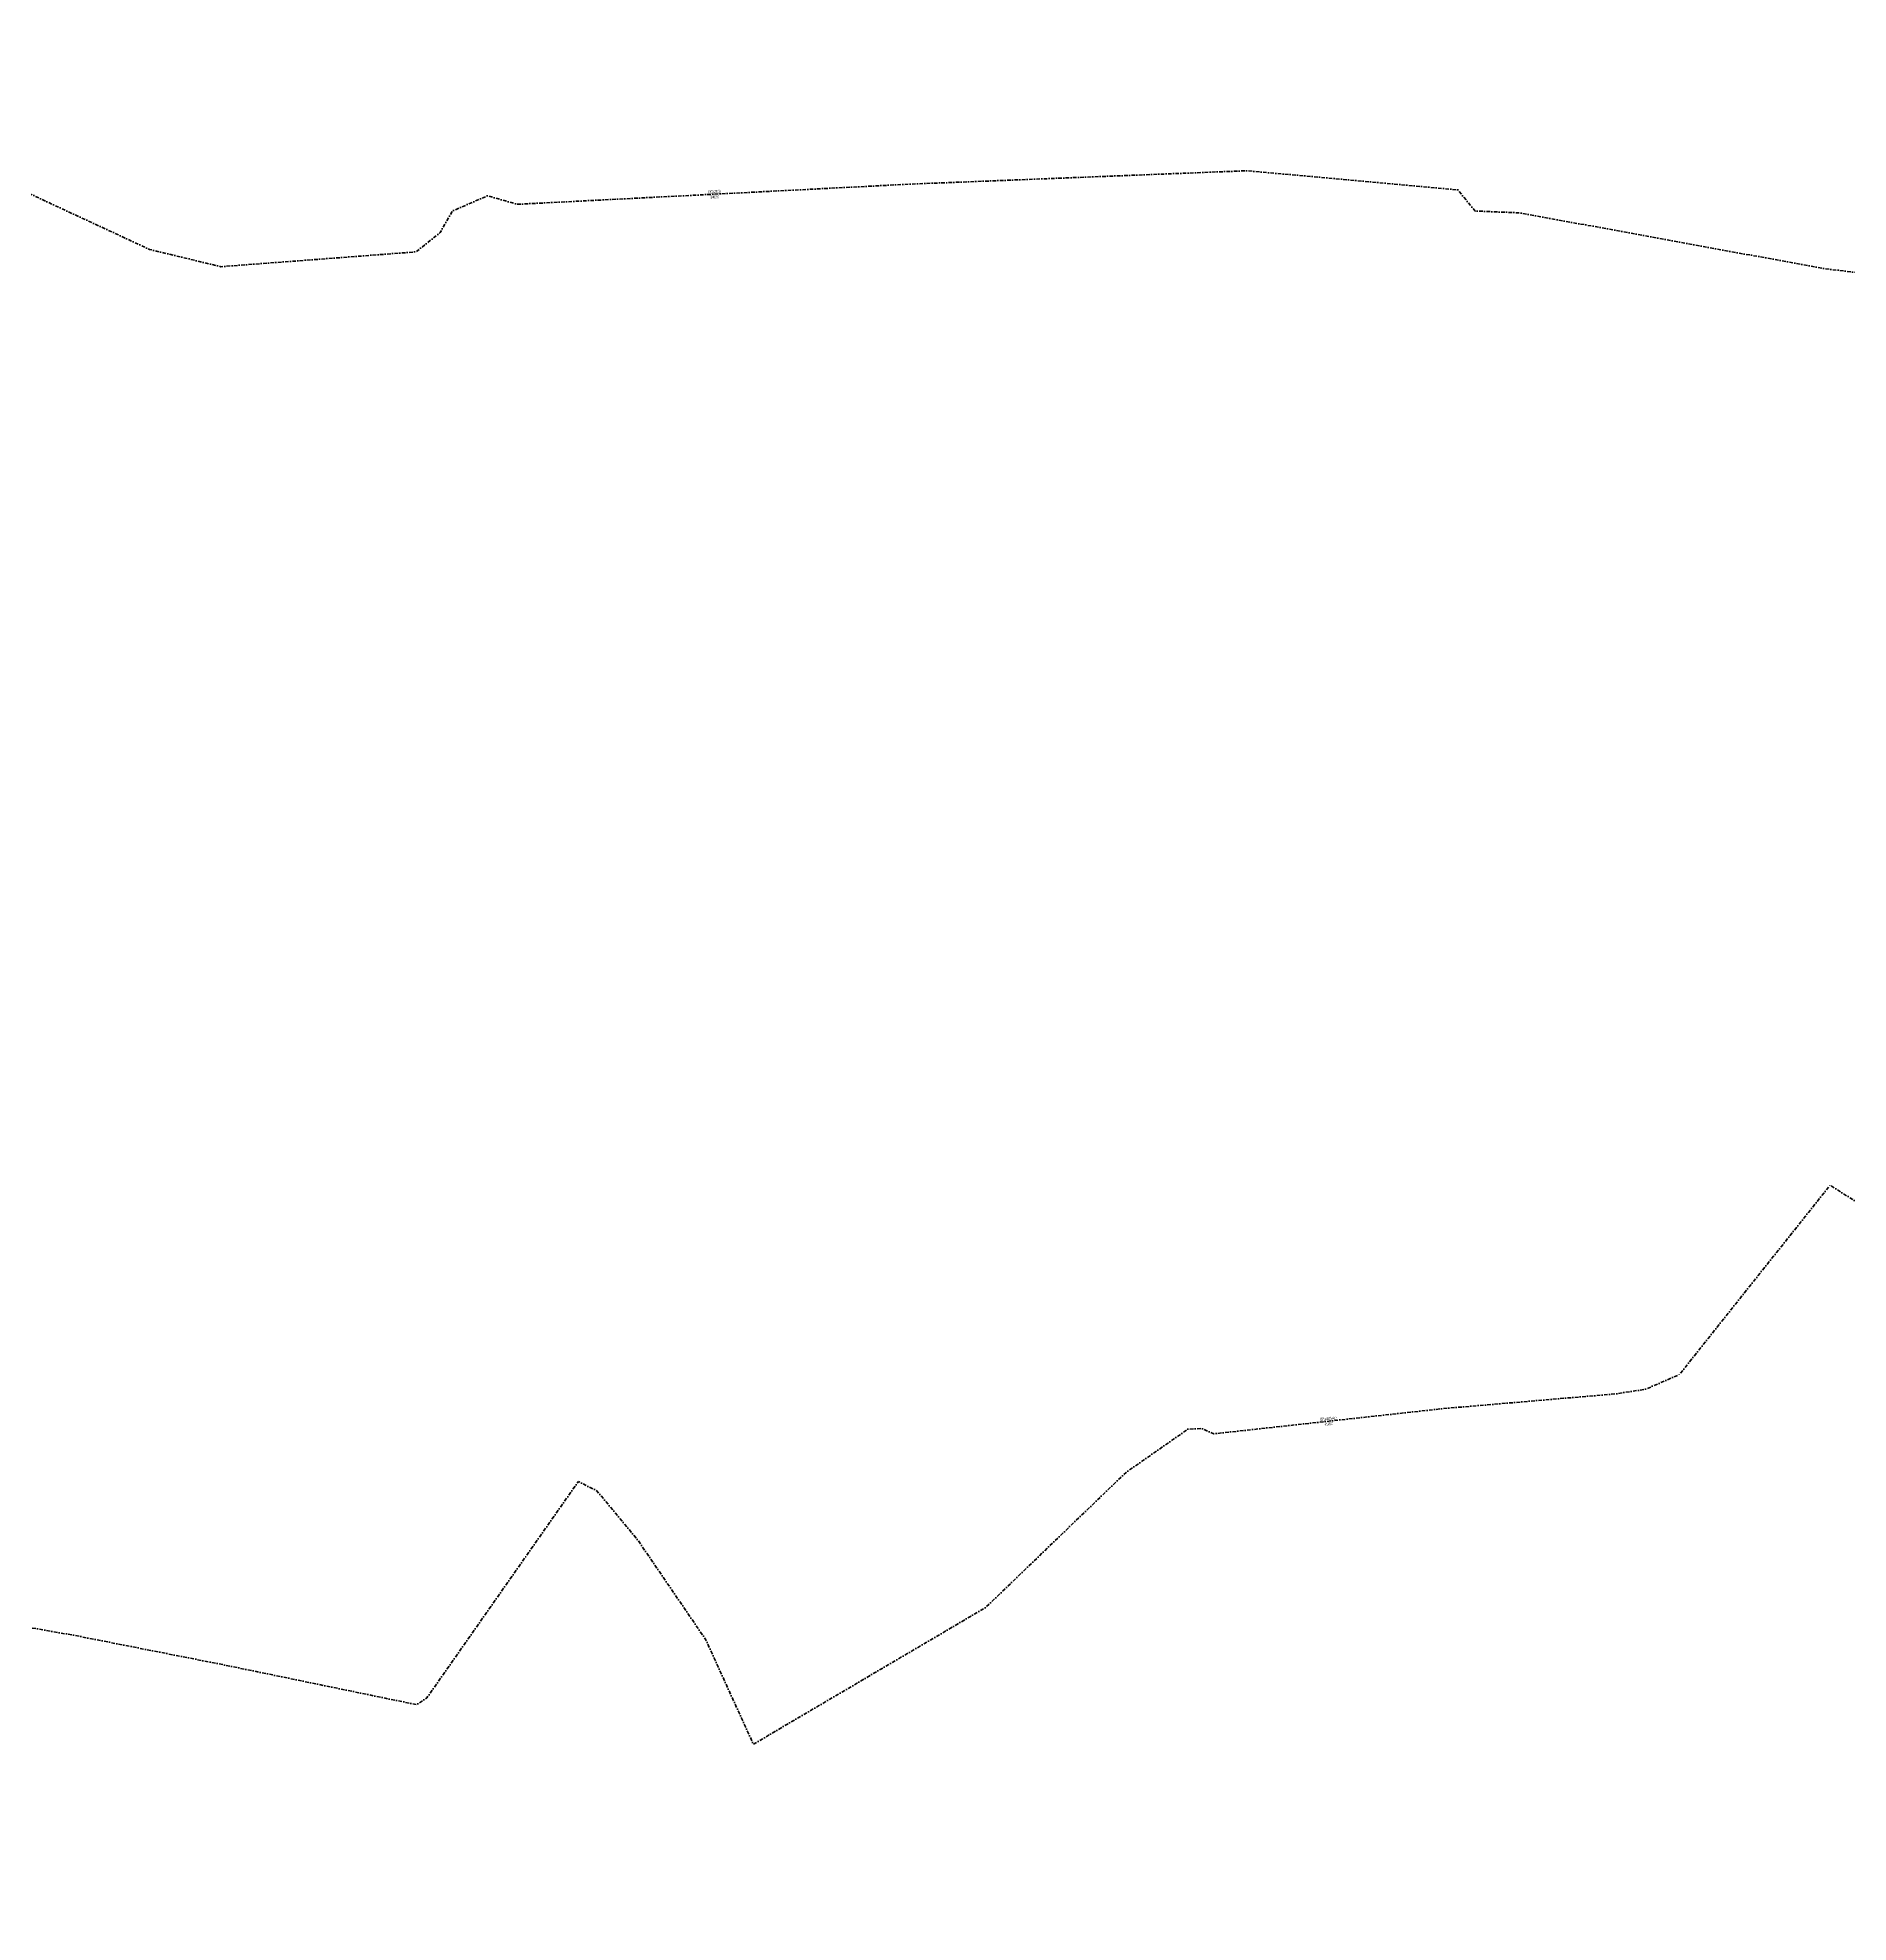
# Model space of a CAD drawing. Header units: millimetres. Extents: x 545975 to 551900, y 4179485 to 4182365.
# Drawn here: x 549377 to 550639, y 4179891 to 4181203 of the extents above; entities that cross this region are included whole.
import ezdxf
from ezdxf.enums import TextEntityAlignment as Align

# ---------------------------------------------------------------- set-up
doc = ezdxf.new("R2010")
doc.units = ezdxf.units.MM
doc.linetypes.add('DASHDOT', pattern=[5, 2.5, -1.25, 0, -1.25])
doc.layers.add('HAT_OG_YERALTI_MEVCUT', color=48, linetype='DASHDOT', lineweight=70)
doc.styles.get("Standard").update_dxf_attribs({"font": 'Arial'})

msp = doc.modelspace()

# ---------------------------------------------------------------- linework, layer by layer
at = {"layer": 'HAT_OG_YERALTI_MEVCUT', "flags": 128}
for points in [[(548577.230158, 4180444.670368), (548551.557521, 4180467.203219), (548522.761924, 4180496.177181), (548532.084903, 4180501.656333), (548626.54054, 4180538.083056), (548650.882068, 4180548.818294), (548674.319296, 4180559.663798), (548710.26986, 4180587.375691), (548736.711693, 4180616.184211), (548755.06146, 4180637.030546), (548770.147324, 4180651.486036), (548821.805138, 4180679.930763), (548841.652846, 4180695.534306), (548888.815266, 4180719.858911), (549005.871656, 4180779.757299), (549066.475984, 4180813.436486), (549092.549628, 4180833.765534), (549140.590241, 4180883.66952), (549156.068957, 4180908.385533), (549199.226768, 4180950.423562), (549232.658266, 4180987.345991), (549256.874966, 4181021.42413), (549301.678438, 4181084.184649), (549318.81802, 4181110.016926), (549323.791597, 4181116.996229), (549455.008661, 4181056.028815), (549504.7952, 4181044.004101), (549640.741623, 4181054.331713), (549657.618416, 4181067.833148), (549666.056813, 4181082.811301), (549690.528162, 4181093.359297), (549711.202233, 4181087.452419), (549986.175118, 4181101.555139), (550219.542451, 4181110.831056), (550366.447815, 4181097.548231), (550378.47253, 4181082.781037), (550409.483637, 4181081.515278), (550622.385886, 4181042.537002), (550702.280383, 4181033.13765), (550963.895695, 4181023.738297), (551106.452542, 4181027.654694), (551498.875511, 4181154.545953), (551499.65879, 4181185.877129), (551511.316, 4181203.485)], [(548624.098512, 4180403.671379), (548737.113981, 4180305.761024), (548759.508187, 4180287.91057), (548840.221829, 4180219.717086), (548851.494349, 4180210.196492), (548905.74667, 4180173.132074), (548928.650621, 4180156.257667), (549006.782046, 4180145.319456), (549100.736029, 4180132.841011), (549171.927848, 4180123.149167), (549215.905835, 4180117.48388), (549275.871126, 4180109.806727), (549362.350444, 4180097.903353), (549402.487559, 4180090.893761), (549507.096228, 4180070.257146), (549641.076924, 4180042.61765), (549648.278559, 4180047.418741), (549753.800532, 4180197.962549), (549766.635333, 4180191.545148), (549795.157113, 4180157.319013), (549842.574572, 4180087.797174), (549875.731141, 4180015.066636), (550037.536108, 4180110.264739), (550135.33016, 4180204.35096), (550178.4337, 4180234.47709), (550188.166757, 4180234.940569), (550196.509378, 4180231.232738), (550356.234005, 4180248.779178), (550475.811567, 4180258.975714), (550497.131597, 4180262.220066), (550520.769022, 4180272.416603), (550625.865242, 4180404.402394), (550742.661931, 4180329.318809), (550752.858467, 4180342.759697), (550862.954317, 4180275.630024), (550980.214484, 4180163.004646), (551229.920024, 4179891.044567), (551424.117692, 4179988.375141), (551508.319123, 4180018.467904), (551486.419485, 4180118.913175), (551496.059847, 4180215.919313), (551685.854465, 4180176.152822), (551875.995463, 4180138.787556), (551884.35176, 4180128.006912)]]:
    msp.add_lwpolyline(points, dxfattribs=at)

# ---------------------------------------------------------------- texts
at = {"layer": 'HAT_OG_YERALTI_MEVCUT', "lineweight": 30, "width": 0.53}
for s, rotation, p in [('(3(1x240))', 2.935995, (549848.645138, 4181095.352663)), ('(3(1x400)-AL)', 6.269051, (550276.278874, 4180240.850875))]:
    msp.add_text(s, height=2.05, rotation=rotation, dxfattribs=at).set_placement(p, align=Align.CENTER)
for s, rotation, p in [('3403.0', 2.935995, (549848.732213, 4181093.654895)), ('4146.0', 6.269051, (550276.464509, 4180239.161041))]:
    msp.add_text(s, height=2.05, rotation=rotation, dxfattribs=at).set_placement(p, align=Align.TOP_CENTER)

doc.saveas('drawing.dxf')
